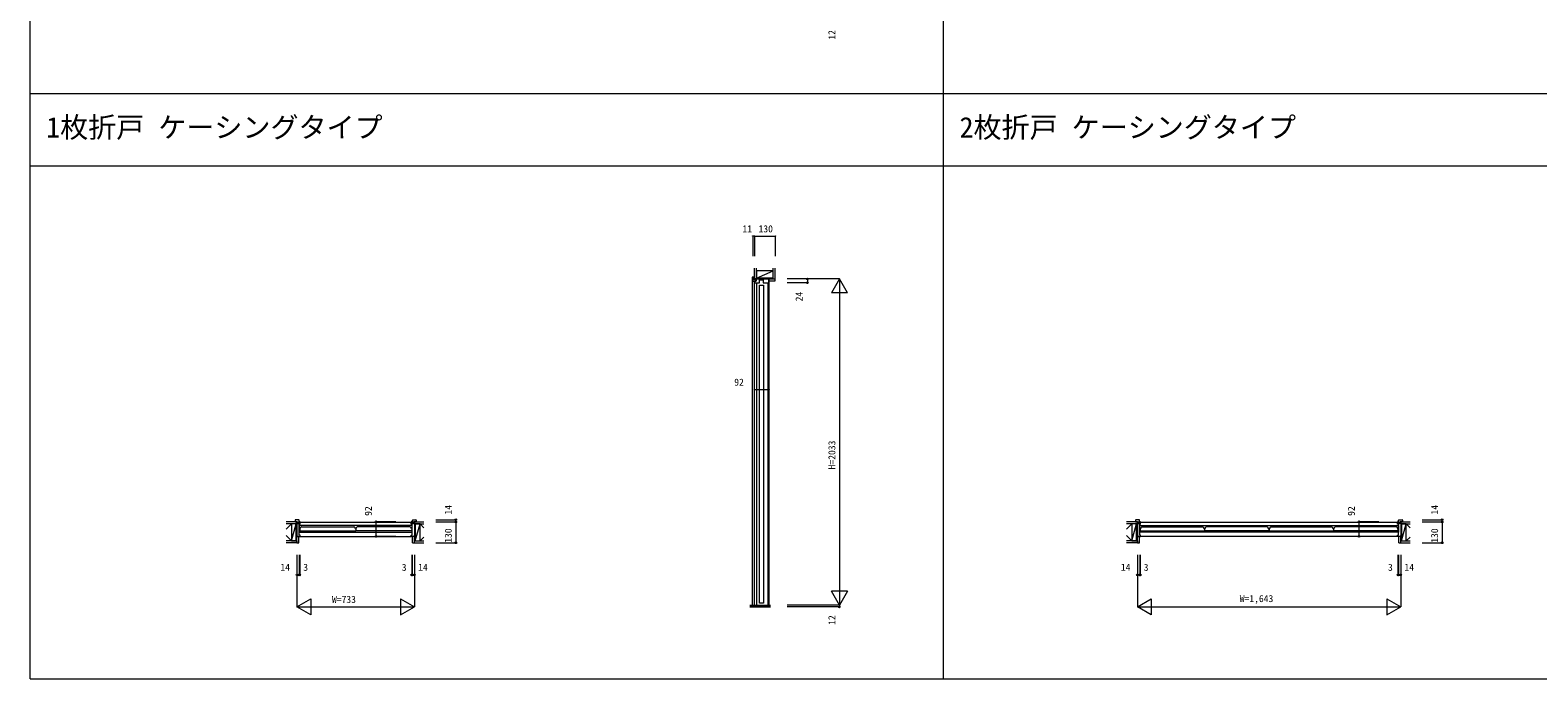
# Model space of a CAD drawing. Units: millimetres, scale not verified. Extents: x -14341 to 14341, y -10000 to 10000.
# Drawn here: x -14341 to -4932, y -10000 to -5956 of the extents above; entities that cross this region are included whole.
import ezdxf
from ezdxf.enums import TextEntityAlignment as Align

# ---------------------------------------------------------------- set-up
doc = ezdxf.new("R2010")
doc.units = ezdxf.units.MM
doc.header["$LTSCALE"] = 50
doc.layers.add('0-0_0', color=7, linetype='Continuous')
for name, color, linetype, lineweight in [('0-1_YKK_F1', 7, 'Continuous', 18), ('0-3_YKK_B1', 4, 'Continuous', 18), ('0-4_YKK_C1', 4, 'Continuous', 18), ('0-5_YKK_N1', 2, 'Continuous', 18), ('0-6_YKK_Z1', 7, 'Continuous', 18)]:
    doc.layers.add(name, color=color, linetype=linetype, lineweight=lineweight)
doc.styles.add('ＭＳ ゴシック', font='')
doc.styles.get('ＭＳ ゴシック').set_extended_font_data('MS Gothic')

msp = doc.modelspace()

# ---------------------------------------------------------------- linework, layer by layer
at = {"layer": '0-1_YKK_F1'}
for p, q in [((-14340.51, -10000), (-14340.51, 10000)), ((-8640.51, -10000), (-8640.51, 9500)), ((-14340.51, -6352), (14159.49, -6352)), ((-14340.51, -6802), (14159.49, -6802))]:
    msp.add_line(p, q, dxfattribs=at)
msp.add_lwpolyline([(-14340.51, -10000), (14340.51, -10000), (14340.51, 10000)], dxfattribs=at)
at = {"layer": '0-3_YKK_B1'}
for p, q in [((-12664.4, -9008), (-12684.4, -9008)), ((-12662.4, -9031), (-12662.4, -9010)), ((-12655.4, -9023), (-11962.4, -9023)), ((-11955.4, -9031), (-11955.4, -9010)), ((-11953.4, -9008), (-11933.4, -9008)), ((-7419.4, -9008), (-7439.4, -9008)), ((-7417.4, -9031), (-7417.4, -9010)), ((-7410.4, -9023), (-5807.4, -9023)), ((-5800.4, -9031), (-5800.4, -9010)), ((-5798.4, -9008), (-5778.4, -9008)), ((-12658.4, -9067.4), (-12658.4, -9077.67)), ((-12657.7, -9078), (-12658.4, -9077.67)), ((-12657.7, -9078), (-12308.9, -9078)), ((-12655.9, -9036.5), (-12655.4, -9035.99)), ((-12655.4, -9112), (-11962.4, -9112)), ((-12646.16, -9052.4), (-12321.14, -9052.4)), ((-12308.9, -9067.4), (-12308.9, -9078)), ((-12308.9, -9067.4), (-12308.9, -9078)), ((-11960.1, -9078), (-12308.9, -9078)), ((-11971.64, -9052.4), (-12296.66, -9052.4)), ((-11960.1, -9078), (-11959.4, -9077.67)), ((-11959.4, -9067.4), (-11959.4, -9077.67)), ((-11942.4, -9112.5), (-11954.9, -9112.5)), ((-7413.4, -9067.4), (-7413.4, -9077.67)), ((-7412.7, -9078), (-7413.4, -9077.67)), ((-7412.7, -9078), (-7011.65, -9078)), ((-7410.9, -9036.5), (-7410.4, -9035.99)), ((-5807.4, -9112), (-7410.4, -9112)), ((-7401.16, -9052.4), (-7023.89, -9052.4)), ((-7011.65, -9067.4), (-7011.65, -9078)), ((-7011.65, -9067.4), (-7011.65, -9078)), ((-6610.6, -9078), (-7011.65, -9078)), ((-6622.14, -9052.4), (-6999.41, -9052.4)), ((-6610.6, -9078), (-6609.9, -9077.67)), ((-6609.9, -9067.4), (-6609.9, -9077.67)), ((-6607.9, -9067.4), (-6607.9, -9077.67)), ((-6607.2, -9078), (-6607.9, -9077.67)), ((-6607.2, -9078), (-6206.15, -9078)), ((-6595.66, -9052.4), (-6218.39, -9052.4)), ((-6206.15, -9067.4), (-6206.15, -9078)), ((-6206.15, -9067.4), (-6206.15, -9078)), ((-5805.1, -9078), (-6206.15, -9078)), ((-5816.64, -9052.4), (-6193.91, -9052.4)), ((-5805.1, -9078), (-5804.4, -9077.67)), ((-5804.4, -9067.4), (-5804.4, -9077.67)), ((-5787.4, -9112.5), (-5799.9, -9112.5))]:
    msp.add_line(p, q, dxfattribs=at)
for points in [[(-12686.4, -9010), (-12686.4, -9022), (-12669.4, -9022), (-12669.4, -9031), (-12662.4, -9031)], [(-12657.4, -9020.5), (-12662.4, -9020.5), (-12662.4, -9032.5), (-12670.1, -9032.5), (-12670.1, -9024), (-12671.1, -9023), (-12675.4, -9023)], [(-12675.4, -9023), (-12675.4, -9112.5), (-12655.4, -9112.5), (-12655.4, -9105), (-12655.9, -9104.5), (-12660.9, -9104.5), (-12661.4, -9104), (-12661.4, -9037), (-12660.9, -9036.5), (-12655.9, -9036.5), (-12655.4, -9036), (-12655.4, -9022.5)], [(-11942.4, -9023), (-11942.4, -9112.5), (-11962.4, -9112.5), (-11962.4, -9105), (-11961.9, -9104.5), (-11956.9, -9104.5), (-11956.4, -9104), (-11956.4, -9037), (-11956.9, -9036.5), (-11961.9, -9036.5), (-11962.4, -9036), (-11962.4, -9022.5)], [(-11960.4, -9020.5), (-11955.4, -9020.5), (-11955.4, -9032.5), (-11947.7, -9032.5), (-11947.7, -9024), (-11946.7, -9023)], [(-11931.4, -9010), (-11931.4, -9022), (-11948.4, -9022), (-11948.4, -9031), (-11955.4, -9031)], [(-7441.4, -9010), (-7441.4, -9022), (-7424.4, -9022), (-7424.4, -9031), (-7417.4, -9031)], [(-7412.4, -9020.5), (-7417.4, -9020.5), (-7417.4, -9032.5), (-7425.1, -9032.5), (-7425.1, -9024), (-7426.1, -9023), (-7430.4, -9023)], [(-7430.4, -9023), (-7430.4, -9112.5), (-7410.4, -9112.5), (-7410.4, -9105), (-7410.9, -9104.5), (-7415.9, -9104.5), (-7416.4, -9104), (-7416.4, -9037), (-7415.9, -9036.5), (-7410.9, -9036.5), (-7410.4, -9036), (-7410.4, -9022.5)], [(-5787.4, -9023), (-5787.4, -9112.5), (-5807.4, -9112.5), (-5807.4, -9105), (-5806.9, -9104.5), (-5801.9, -9104.5), (-5801.4, -9104), (-5801.4, -9037), (-5801.9, -9036.5), (-5806.9, -9036.5), (-5807.4, -9036), (-5807.4, -9022.5)], [(-5805.4, -9020.5), (-5800.4, -9020.5), (-5800.4, -9032.5), (-5792.7, -9032.5), (-5792.7, -9024), (-5791.7, -9023)], [(-5776.4, -9010), (-5776.4, -9022), (-5793.4, -9022), (-5793.4, -9031), (-5800.4, -9031)]]:
    msp.add_lwpolyline(points, dxfattribs=at)
for points in [[(-12660.9, -9044.3), (-12660.9, -9085.7), (-11956.9, -9085.7), (-11956.9, -9044.3)], [(-5801.9, -9044.3), (-5801.9, -9085.7), (-7415.9, -9085.7), (-7415.9, -9044.3)]]:
    msp.add_lwpolyline(points, close=True, dxfattribs=at)
for centre, radius, start, end in [((-12684.4, -9010), 2, 90.00001, 179.99999), ((-12664.4, -9010), 2, 0.00001, 89.99999), ((-12657.4, -9022.5), 2, 0.00001, 89.99999), ((-11960.4, -9022.5), 2, 90.00001, 179.99999), ((-11953.4, -9010), 2, 90.00001, 179.99999), ((-11933.4, -9010), 2, 0.00001, 89.99999), ((-7439.4, -9010), 2, 90.00001, 179.99999), ((-7419.4, -9010), 2, 0.00001, 89.99999), ((-7412.4, -9022.5), 2, 0.00001, 89.99999), ((-5805.4, -9022.5), 2, 90.00001, 179.99999), ((-5798.4, -9010), 2, 90.00001, 179.99999), ((-5778.4, -9010), 2, 0.00001, 89.99999), ((-12653.7, -9067.4), 4.7, 154.60847, 180), ((-12618.46, -9084.12), 43.7, 136.77834, 154.60847), ((-12646.16, -9058.1), 5.7, 90, 136.77834), ((-12321.14, -9058.1), 5.7, 43.22166, 90), ((-12348.83, -9084.12), 43.7, 25.39153, 43.22166), ((-12313.6, -9067.4), 4.7, 0, 25.39153), ((-12304.2, -9067.4), 4.7, 154.60847, 180), ((-12268.96, -9084.12), 43.7, 136.77834, 154.60847), ((-12296.66, -9058.1), 5.7, 90, 136.77834), ((-11971.64, -9058.1), 5.7, 43.22166, 90), ((-11999.33, -9084.12), 43.7, 25.39153, 43.22166), ((-11964.1, -9067.4), 4.7, 0, 25.39153), ((-7408.7, -9067.4), 4.7, 154.60847, 180), ((-7373.46, -9084.12), 43.7, 136.77834, 154.60847), ((-7401.16, -9058.1), 5.7, 90, 136.77834), ((-7023.89, -9058.1), 5.7, 43.22166, 90), ((-7051.58, -9084.12), 43.7, 25.39153, 43.22166), ((-7016.35, -9067.4), 4.7, 0, 25.39153), ((-7006.95, -9067.4), 4.7, 154.60847, 180), ((-6971.71, -9084.12), 43.7, 136.77834, 154.60847), ((-6999.41, -9058.1), 5.7, 90, 136.77834), ((-6622.14, -9058.1), 5.7, 43.22166, 90), ((-6649.83, -9084.12), 43.7, 25.39153, 43.22166), ((-6614.6, -9067.4), 4.7, 0, 25.39153), ((-6603.2, -9067.4), 4.7, 154.60847, 180), ((-6567.96, -9084.12), 43.7, 136.77834, 154.60847), ((-6595.66, -9058.1), 5.7, 90, 136.77834), ((-6218.39, -9058.1), 5.7, 43.22166, 90), ((-6246.08, -9084.12), 43.7, 25.39153, 43.22166), ((-6210.85, -9067.4), 4.7, 0, 25.39153), ((-6201.45, -9067.4), 4.7, 154.60847, 180), ((-6166.21, -9084.12), 43.7, 136.77834, 154.60847), ((-6193.91, -9058.1), 5.7, 90, 136.77834), ((-5816.64, -9058.1), 5.7, 43.22166, 90), ((-5844.33, -9084.12), 43.7, 25.39153, 43.22166), ((-5809.1, -9067.4), 4.7, 0, 25.39153)]:
    msp.add_arc(centre, radius, start, end, dxfattribs=at)
at = {"layer": '0-4_YKK_C1'}
for p, q in [((-9831.27, -7498), (-9831.27, -7518)), ((-9821.77, -7521), (-9821.77, -9540)), ((-9787.87, -7521), (-9787.67, -7521)), ((-9730.27, -7529), (-9730.27, -7507)), ((-9805.77, -9540), (-9805.77, -7531)), ((-9737.77, -7531), (-9737.77, -9540))]:
    msp.add_line(p, q, dxfattribs=at)
for points in [[(-9829.27, -7496), (-9834.27, -7496), (-9834.27, -9540)], [(-9829.27, -7520), (-9811.27, -7520), (-9811.27, -7513), (-9820.27, -7513), (-9820.27, -7496), (-9829.27, -7496)], [(-9730.27, -7507), (-9819.27, -7507), (-9819.27, -7511.3), (-9818.27, -7512.3), (-9809.77, -7512.3), (-9809.77, -7520), (-9819.27, -7520), (-9819.27, -7529)], [(-9817.27, -7531), (-9788.37, -7531), (-9787.87, -7530.5), (-9787.87, -7513), (-9766.67, -7513), (-9766.67, -7530.5), (-9766.17, -7531), (-9732.27, -7531)], [(-9730.27, -7507), (-9729.77, -7507), (-9729.77, -9540)]]:
    msp.add_lwpolyline(points, dxfattribs=at)
msp.add_lwpolyline([(-9789.87, -7545), (-9764.27, -7545), (-9764.27, -9527.91), (-9789.87, -9527.91)], close=True, dxfattribs=at)
for centre, start, end in [((-9829.27, -7498), 90.00001, 179.99999), ((-9829.27, -7518), 180.00001, 269.99999), ((-9817.27, -7529), 180.00001, 269.99999), ((-9732.27, -7529), 270.00001, 359.99999)]:
    msp.add_arc(centre, 2, start, end, dxfattribs=at)
at = {"layer": '0-5_YKK_N1'}
for p, q in [((-9831.27, -7239.52), (-9831.27, -7364.52)), ((-9820.27, -7239.52), (-9831.27, -7239.52)), ((-9820.27, -7239.52), (-9820.27, -7364.52)), ((-9820.27, -7239.52), (-9690.27, -7239.52)), ((-9690.27, -7239.52), (-9690.27, -7364.52)), ((-9290.27, -7507), (-9615.27, -7507)), ((-9490.27, -7507), (-9490.27, -7531)), ((-9290.27, -7507), (-9340.27, -7593.6)), ((-9240.27, -7593.6), (-9290.27, -7507)), ((-9490.27, -7531), (-9615.27, -7531)), ((-9240.27, -7593.6), (-9340.27, -7593.6)), ((-9821.77, -8195.72), (-9729.77, -8195.72)), ((-12182.77, -9020.5), (-12182.77, -9112.5)), ((-12057.77, -9020.5), (-12182.77, -9020.5)), ((-11808.99, -9008), (-11683.99, -9008)), ((-11808.99, -9022), (-11683.99, -9022)), ((-11683.99, -9022), (-11683.99, -9008)), ((-11683.99, -9022), (-11683.99, -9152)), ((-6048.09, -9020.5), (-6048.09, -9112.5)), ((-5923.09, -9020.5), (-6048.09, -9020.5)), ((-5653.99, -9008), (-5528.99, -9008)), ((-5653.99, -9022), (-5528.99, -9022)), ((-5528.99, -9022), (-5528.99, -9008)), ((-5528.99, -9022), (-5528.99, -9152)), ((-12057.77, -9112.5), (-12182.77, -9112.5)), ((-5923.09, -9112.5), (-6048.09, -9112.5)), ((-11808.99, -9152), (-11683.99, -9152)), ((-5653.99, -9152), (-5528.99, -9152)), ((-12675.4, -9227), (-12675.4, -9552)), ((-12661.4, -9227), (-12661.4, -9352)), ((-12658.4, -9227), (-12658.4, -9352)), ((-11959.4, -9227), (-11959.4, -9352)), ((-11956.4, -9227), (-11956.4, -9352)), ((-11942.4, -9227), (-11942.4, -9552)), ((-7430.4, -9227), (-7430.4, -9552)), ((-7416.4, -9227), (-7416.4, -9352)), ((-7413.4, -9227), (-7413.4, -9352)), ((-5804.4, -9227), (-5804.4, -9352)), ((-5801.4, -9227), (-5801.4, -9352)), ((-5787.4, -9227), (-5787.4, -9552)), ((-12675.4, -9352), (-12661.4, -9352)), ((-12661.4, -9352), (-12658.4, -9352)), ((-11956.4, -9352), (-11959.4, -9352)), ((-11942.4, -9352), (-11956.4, -9352)), ((-7430.4, -9352), (-7416.4, -9352)), ((-7416.4, -9352), (-7413.4, -9352)), ((-5801.4, -9352), (-5804.4, -9352)), ((-5787.4, -9352), (-5801.4, -9352)), ((-12675.4, -9552), (-12588.79, -9502)), ((-12588.79, -9502), (-12588.79, -9602)), ((-12029, -9502), (-11942.4, -9552)), ((-9240.27, -9453.4), (-9340.27, -9453.4)), ((-9290.27, -9540), (-9340.27, -9453.4)), ((-9240.27, -9453.4), (-9290.27, -9540)), ((-7343.79, -9502), (-7343.79, -9602)), ((-5874, -9502), (-5874, -9602)), ((-5874, -9502), (-5787.4, -9552)), ((-12675.4, -9552), (-11942.4, -9552)), ((-12588.79, -9602), (-12675.4, -9552)), ((-9290.27, -9552), (-9615.27, -9552)), ((-9290.27, -9540), (-9290.27, -9552)), ((-7430.4, -9552), (-5787.4, -9552)), ((-5874, -9602), (-5787.4, -9552))]:
    msp.add_line(p, q, dxfattribs=at)
for points in [[(-9290.27, -7507), (-9290.27, -9540), (-9615.27, -9540)], [(-12029, -9502), (-12029, -9602), (-11942.4, -9552)], [(-7343.79, -9602), (-7430.4, -9552), (-7343.79, -9502)]]:
    msp.add_lwpolyline(points, dxfattribs=at)
for centre, radius in [((-9831.27, -7239.52), 1.5), ((-9820.27, -7239.52), 1.5), ((-9690.27, -7239.52), 1.5), ((-9490.27, -7507), 5), ((-9490.27, -7531), 5), ((-9821.77, -8195.72), 1.5), ((-9729.77, -8195.72), 1.5), ((-12182.77, -9020.5), 5), ((-11683.99, -9008), 5), ((-11683.99, -9022), 5), ((-6048.09, -9020.5), 5), ((-5528.99, -9008), 5), ((-5528.99, -9022), 5), ((-12182.77, -9112.5), 5), ((-6048.09, -9112.5), 5), ((-11683.99, -9152), 5), ((-5528.99, -9152), 5), ((-12675.4, -9352), 5), ((-12661.4, -9352), 5), ((-12658.4, -9352), 5), ((-11959.4, -9352), 5), ((-11956.4, -9352), 5), ((-11942.4, -9352), 5), ((-7430.4, -9352), 5), ((-7416.4, -9352), 5), ((-7413.4, -9352), 5), ((-5804.4, -9352), 5), ((-5801.4, -9352), 5), ((-5787.4, -9352), 5), ((-9290.27, -9552), 5)]:
    msp.add_circle(centre, radius, dxfattribs=at)
at = {"layer": '0-6_YKK_Z1'}
for p, q in [((-9820.27, -7507), (-9820.27, -7439.52)), ((-9820.27, -7507), (-9807.77, -7507)), ((-9807.77, -7507), (-9807.77, -7439.52)), ((-9807.77, -7502), (-9702.77, -7457)), ((-9807.77, -7507), (-9702.77, -7502)), ((-9729.77, -7507), (-9690.27, -7507)), ((-9729.77, -7507), (-9729.77, -7519.5)), ((-9729.77, -7519.5), (-9690.27, -7519.5)), ((-9702.77, -7507), (-9702.77, -7439.52)), ((-9702.77, -7507), (-9690.27, -7507)), ((-9690.27, -7507), (-9690.27, -7439.52)), ((-9690.27, -7519.5), (-9690.27, -7507)), ((-12675.4, -9022), (-12743.53, -9022)), ((-12675.4, -9034.5), (-12675.4, -9022)), ((-11946.7, -9023), (-11942.4, -9023)), ((-11942.4, -9034.5), (-11942.4, -9022)), ((-11942.4, -9022), (-11883.99, -9022)), ((-11942.4, -9034.5), (-11942.4, -9022)), ((-7430.4, -9022), (-7498.53, -9022)), ((-7430.4, -9034.5), (-7430.4, -9022)), ((-5791.7, -9023), (-5787.4, -9023)), ((-5787.4, -9034.5), (-5787.4, -9022)), ((-5787.4, -9022), (-5728.99, -9022)), ((-5787.4, -9034.5), (-5787.4, -9022)), ((-12710.4, -9034.5), (-12743.53, -9067.63)), ((-12675.4, -9034.5), (-12743.53, -9034.5)), ((-12710.4, -9139.5), (-12743.53, -9106.37)), ((-12710.4, -9139.5), (-12680.4, -9034.5)), ((-12680.4, -9139.5), (-12675.4, -9034.5)), ((-12662.9, -9112.5), (-12675.4, -9112.5)), ((-12662.9, -9152), (-12662.9, -9112.5)), ((-11954.9, -9152), (-11954.9, -9112.5)), ((-11942.4, -9139.5), (-11937.4, -9034.5)), ((-11942.4, -9034.5), (-11883.99, -9034.5)), ((-11942.2, -9096.5), (-11942.4, -9096.5)), ((-11942.4, -9152), (-11942.4, -9106)), ((-11937.4, -9139.5), (-11907.4, -9034.5)), ((-11907.4, -9034.5), (-11883.99, -9057.91)), ((-11907.4, -9139.5), (-11883.99, -9116.09)), ((-7465.4, -9034.5), (-7498.53, -9067.63)), ((-7430.4, -9034.5), (-7498.53, -9034.5)), ((-7465.4, -9139.5), (-7498.53, -9106.37)), ((-7465.4, -9139.5), (-7435.4, -9034.5)), ((-7435.4, -9139.5), (-7430.4, -9034.5)), ((-7417.9, -9112.5), (-7430.4, -9112.5)), ((-7417.9, -9152), (-7417.9, -9112.5)), ((-5799.9, -9152), (-5799.9, -9112.5)), ((-5787.4, -9139.5), (-5782.4, -9034.5)), ((-5787.4, -9034.5), (-5728.99, -9034.5)), ((-5787.4, -9152), (-5787.4, -9106)), ((-5782.4, -9139.5), (-5752.4, -9034.5)), ((-5752.4, -9034.5), (-5728.99, -9057.91)), ((-5752.4, -9139.5), (-5728.99, -9116.09)), ((-12675.4, -9139.5), (-12743.53, -9139.5)), ((-12675.4, -9152), (-12743.53, -9152)), ((-12675.4, -9152), (-12662.9, -9152)), ((-11954.9, -9152), (-11942.4, -9152)), ((-11942.4, -9139.5), (-11883.99, -9139.5)), ((-11942.4, -9152), (-11942.4, -9139.5)), ((-11942.4, -9152), (-11883.99, -9152)), ((-7430.4, -9139.5), (-7498.53, -9139.5)), ((-7430.4, -9152), (-7498.53, -9152)), ((-7430.4, -9152), (-7417.9, -9152)), ((-5799.9, -9152), (-5787.4, -9152)), ((-5787.4, -9139.5), (-5728.99, -9139.5)), ((-5787.4, -9152), (-5787.4, -9139.5)), ((-5787.4, -9152), (-5728.99, -9152)), ((-9849.19, -9540), (-9719.59, -9540)), ((-9849.19, -9542), (-9719.59, -9542)), ((-9849.19, -9544), (-9719.59, -9544)), ((-9849.19, -9546), (-9719.59, -9546)), ((-9849.19, -9548), (-9719.59, -9548)), ((-9849.19, -9550), (-9719.59, -9550)), ((-9849.19, -9552), (-9719.59, -9552))]:
    msp.add_line(p, q, dxfattribs=at)
for points in [[(-9807.77, -7502), (-9702.77, -7502), (-9702.77, -7457), (-9807.77, -7457)], [(-9807.77, -7507), (-9702.77, -7507), (-9702.77, -7502), (-9807.77, -7502)], [(-12710.4, -9139.5), (-12680.4, -9139.5), (-12680.4, -9034.5), (-12710.4, -9034.5)], [(-12680.4, -9139.5), (-12675.4, -9139.5), (-12675.4, -9034.5), (-12680.4, -9034.5)], [(-11942.4, -9139.5), (-11937.4, -9139.5), (-11937.4, -9034.5), (-11942.4, -9034.5)], [(-11937.4, -9139.5), (-11907.4, -9139.5), (-11907.4, -9034.5), (-11937.4, -9034.5)], [(-7465.4, -9139.5), (-7435.4, -9139.5), (-7435.4, -9034.5), (-7465.4, -9034.5)], [(-7435.4, -9139.5), (-7430.4, -9139.5), (-7430.4, -9034.5), (-7435.4, -9034.5)], [(-5787.4, -9139.5), (-5782.4, -9139.5), (-5782.4, -9034.5), (-5787.4, -9034.5)], [(-5782.4, -9139.5), (-5752.4, -9139.5), (-5752.4, -9034.5), (-5782.4, -9034.5)]]:
    msp.add_lwpolyline(points, close=True, dxfattribs=at)
for points in [[(-12675.4, -9139.5), (-12675.4, -9152), (-12675.4, -9112.5)], [(-7430.4, -9139.5), (-7430.4, -9152), (-7430.4, -9112.5)]]:
    msp.add_lwpolyline(points, dxfattribs=at)

# ---------------------------------------------------------------- texts
at = {"layer": '0-0_0', "style": 'ＭＳ ゴシック'}
for s, p in [('1枚折戸 ケーシングタイプ', (-14240.51, -6664.5)), ('2枚折戸 ケーシングタイプ', (-8540.51, -6664.5))]:
    msp.add_text(s, height=128.3, dxfattribs=at).set_placement(p, align=Align.BOTTOM_LEFT)
at = {"layer": '0-5_YKK_N1', "color": 7, "style": 'ＭＳ ゴシック'}
for s, p in [('12', (-9302.27, -6015.64)), ('24', (-9506.86, -7647.03)), ('H=2033', (-9302.27, -8694.5)), ('92', (-12194.77, -8984.23)), ('14', (-11695.99, -8975.73)), ('92', (-6060.09, -8984.23)), ('14', (-5540.99, -8975.73)), ('130', (-11695.99, -9152)), ('130', (-5540.99, -9152)), ('12', (-9302.27, -9663.64))]:
    msp.add_text(s, height=43.99, rotation=90, dxfattribs=at).set_placement(p, align=Align.BOTTOM_LEFT)
for s, p in [('11', (-9895.61, -7229.76)), ('130', (-9794.9, -7229.76)), ('92', (-9946.52, -8185.96)), ('14', (-12778.81, -9340)), ('3', (-12636.22, -9340)), ('3', (-12021.57, -9340)), ('14', (-11918.99, -9340)), ('14', (-7533.81, -9340)), ('3', (-7391.22, -9340)), ('3', (-5866.57, -9340)), ('14', (-5763.99, -9340)), ('W=733', (-12456.9, -9540)), ('W=1,643', (-6791.9, -9535))]:
    msp.add_text(s, height=43.99, dxfattribs=at).set_placement(p, align=Align.BOTTOM_LEFT)

doc.saveas('drawing.dxf')
